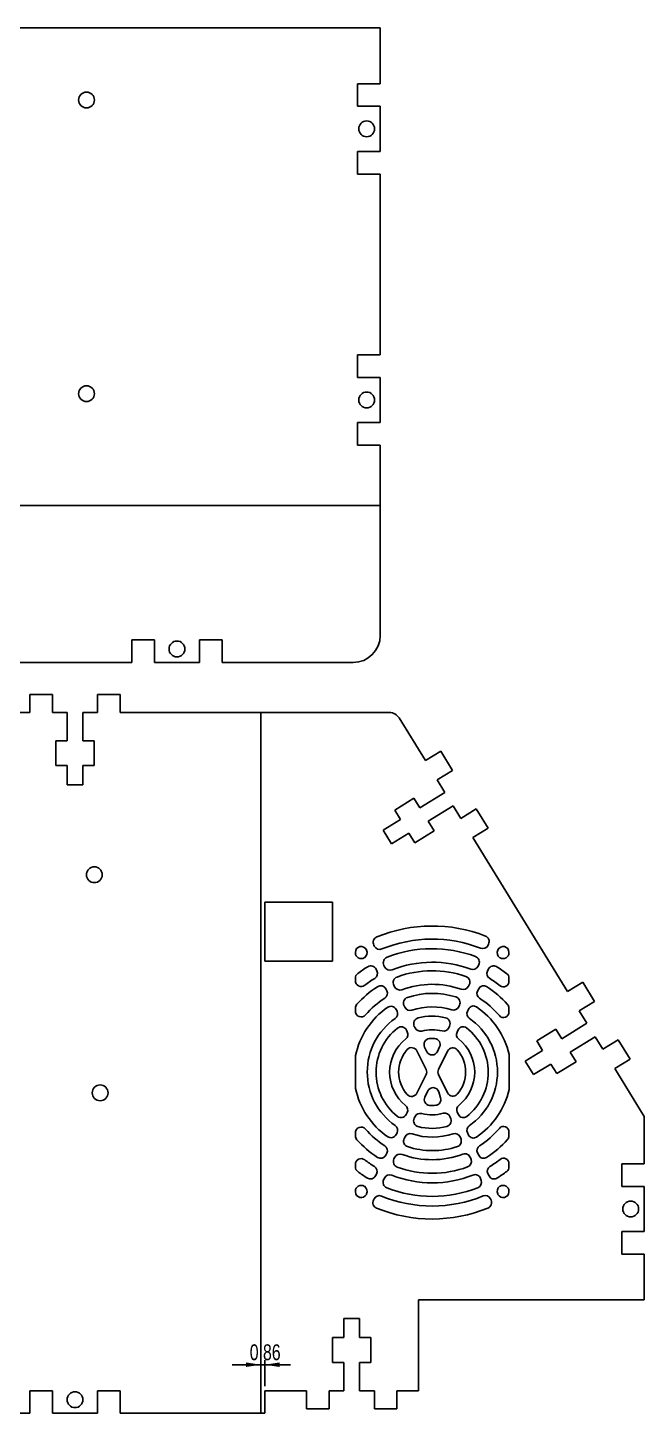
# Model space of a CAD drawing. Header units: millimetres. Extents: x -82 to 308, y -72 to 302.
# Drawn here: x 171.2 to 307.6, y -72.1 to 234.6 of the extents above; entities that cross this region are included whole.
import ezdxf

# ---------------------------------------------------------------- set-up
doc = ezdxf.new("R2010")
doc.units = ezdxf.units.MM
doc.layers.add('SLD-0', color=179, linetype='Continuous')
doc.styles.add('SLDTEXTSTYLE0', font='TXT', dxfattribs={"width": 0.75})
doc.dimstyles.new('SLDDIMSTYLE1', dxfattribs={"dimtxt": 3.5, "dimasz": 3.302, "dimexe": 0, "dimexo": 0.0625, "dimgap": 0.875, "dimtad": 1, "dimrnd": 1e-09, "dimdsep": 46, "dimtxsty": 'SLDTEXTSTYLE0', "dimsah": 1, "dimcen": 0.09, "dimadec": 0, "dimazin": 2, "dimtfac": 1, "dimtmove": 0, "dimatfit": 0, "dimfxl": 0, "dimfrac": 2, "dimtolj": 1, "dimtzin": 12, "dimarcsym": 0})

# ---------------------------------------------------------------- blocks, each defined once
blk = doc.blocks.new('_D_2')
at = {"layer": 'SLD-0'}
for p, q in [((222.77, -61.31), (216.42, -61.31)), ((223.63, -61.31), (222.77, -61.31)), ((223.63, -66.06), (223.63, -60.31)), ((223.63, -61.31), (229.36, -61.31))]:
    blk.add_line(p, q, dxfattribs=at)
for points in [[(222.77, -61.31), (219.47, -60.8), (219.47, -61.81)], [(223.63, -61.31), (226.94, -61.81), (226.94, -60.8)]]:
    blk.add_solid(points, dxfattribs=at)
at = {"layer": 'SLD-0', "insert": (220.31, -56.8), "char_height": 3.5, "attachment_point": 1, "style": 'SLDTEXTSTYLE0'}
blk.add_mtext('0.86', dxfattribs=at)

msp = doc.modelspace()

# ---------------------------------------------------------------- linework, layer by layer
at = {"layer": 'SLD-0', "color": 179, "linetype": 'Continuous', "lineweight": 25}
for p, q in [((249.188, 234.622), (32.188, 234.622)), ((249.188, 234.622), (249.188, 222.232)), ((244.188, 222.232), (244.188, 217.232)), ((249.188, 222.232), (244.188, 222.232)), ((249.188, 217.232), (244.188, 217.232)), ((249.188, 217.232), (249.188, 207.232)), ((244.188, 207.232), (244.188, 202.232)), ((249.188, 207.232), (244.188, 207.232)), ((244.188, 202.232), (249.188, 202.232)), ((249.188, 202.232), (249.188, 162.232)), ((244.188, 157.232), (244.188, 162.232)), ((244.188, 162.232), (249.188, 162.232)), ((249.188, 157.232), (244.188, 157.232)), ((249.188, 157.232), (249.188, 147.232)), ((244.188, 142.232), (244.188, 147.232)), ((244.188, 147.232), (249.188, 147.232)), ((249.188, 142.232), (244.188, 142.232)), ((249.188, 142.232), (249.188, 100.122)), ((194.188, 99.122), (194.188, 94.122)), ((199.188, 99.122), (194.188, 99.122)), ((199.188, 94.122), (199.188, 99.122)), ((209.188, 94.122), (209.188, 99.122)), ((209.188, 99.122), (214.188, 99.122)), ((214.188, 99.122), (214.188, 94.122)), ((87.188, 94.122), (194.188, 94.122)), ((199.188, 94.122), (209.188, 94.122)), ((214.188, 94.122), (243.188, 94.122)), ((171.634, 87.041), (176.634, 87.041)), ((171.634, 83.041), (171.634, 87.041)), ((176.634, 87.041), (176.634, 83.041)), ((186.634, 87.041), (191.634, 87.041)), ((186.634, 83.041), (186.634, 87.041)), ((191.634, 87.041), (191.634, 83.041)), ((64.634, 83.041), (171.634, 83.041)), ((176.634, 83.041), (179.884, 83.041)), ((179.884, 83.041), (179.884, 76.791)), ((183.384, 83.041), (186.634, 83.041)), ((183.384, 76.791), (183.384, 83.041)), ((191.634, 83.041), (251.236, 83.041)), ((253.366, 81.851), (259.181, 72.393)), ((177.384, 76.791), (177.384, 71.291)), ((179.884, 76.791), (177.384, 76.791)), ((185.884, 76.791), (183.384, 76.791)), ((185.884, 71.291), (185.884, 76.791)), ((259.181, 72.393), (262.589, 74.489)), ((262.589, 74.489), (265.208, 70.23)), ((177.384, 71.291), (179.884, 71.291)), ((179.884, 71.291), (179.884, 67.041)), ((183.384, 71.291), (185.884, 71.291)), ((183.384, 67.041), (183.384, 71.291)), ((265.208, 70.23), (261.8, 68.134)), ((261.8, 68.134), (263.503, 65.366)), ((179.884, 67.041), (183.384, 67.041)), ((263.503, 65.366), (257.966, 61.961)), ((256.656, 64.091), (252.397, 61.472)), ((252.397, 61.472), (253.707, 59.342)), ((257.966, 61.961), (256.656, 64.091)), ((259.799, 58.98), (265.336, 62.384)), ((265.336, 62.384), (267.038, 59.616)), ((267.038, 59.616), (270.446, 61.711)), ((270.446, 61.711), (273.065, 57.452)), ((253.707, 59.342), (249.873, 56.985)), ((261.109, 56.85), (259.799, 58.98)), ((249.873, 56.985), (251.707, 54.003)), ((251.707, 54.003), (255.54, 56.361)), ((255.54, 56.361), (256.849, 54.231)), ((256.849, 54.231), (261.109, 56.85)), ((273.065, 57.452), (269.657, 55.357)), ((269.657, 55.357), (290.61, 21.283)), ((223.634, 41.041), (238.634, 41.041)), ((223.634, 28.041), (223.634, 41.041)), ((238.634, 41.041), (238.634, 28.041)), ((247.879, 31.336), (247.756, 31.584)), ((273.17, 31.783), (273.05, 31.533)), ((238.634, 28.041), (223.634, 28.041)), ((243.682, 29.854), (243.682, 29.983)), ((246.118, 30.557), (246.168, 30.457)), ((275.192, 30.457), (275.241, 30.557)), ((277.678, 29.983), (277.678, 29.854)), ((248.259, 26.263), (248.451, 25.878)), ((250.167, 26.748), (249.999, 27.086)), ((271.009, 27.246), (270.847, 26.905)), ((272.922, 25.784), (273.186, 26.313)), ((243.682, 23.7), (243.682, 24.238)), ((250.456, 21.859), (250.648, 21.473)), ((252.361, 22.35), (252.192, 22.688)), ((268.898, 22.811), (268.735, 22.47)), ((270.725, 21.379), (270.99, 21.909)), ((277.682, 24.275), (277.682, 23.531)), ((290.61, 21.283), (294.017, 23.379)), ((294.017, 23.379), (296.636, 19.119)), ((296.636, 19.119), (293.229, 17.024)), ((243.682, 16.956), (243.682, 17.605)), ((252.721, 17.316), (252.908, 16.941)), ((254.616, 17.826), (254.452, 18.157)), ((266.738, 18.273), (266.576, 17.933)), ((268.488, 16.893), (268.754, 17.426)), ((277.682, 17.632), (277.682, 16.732)), ((293.229, 17.024), (294.931, 14.256)), ((254.987, 12.772), (255.182, 12.381)), ((256.902, 13.243), (256.73, 13.587)), ((264.53, 13.636), (264.365, 13.289)), ((266.192, 12.288), (266.46, 12.826)), ((288.085, 12.981), (283.826, 10.361)), ((289.394, 10.851), (288.085, 12.981)), ((294.931, 14.256), (289.394, 10.851)), ((283.826, 10.361), (285.135, 8.232)), ((291.228, 7.87), (296.765, 11.274)), ((296.765, 11.274), (298.467, 8.506)), ((298.467, 8.506), (301.874, 10.601)), ((301.874, 10.601), (304.493, 6.342)), ((243.682, 0.124), (243.682, 6.834)), ((257.285, 8.164), (259.335, 4.053)), ((259.531, 7.971), (259.012, 9.012)), ((262.339, 9.035), (261.843, 7.992)), ((262.085, 4.053), (264.113, 8.12)), ((277.732, 7.112), (277.732, -0.154)), ((285.135, 8.232), (281.302, 5.875)), ((292.537, 5.74), (291.228, 7.87)), ((304.493, 6.342), (301.086, 4.247)), ((281.302, 5.875), (283.135, 2.893)), ((283.135, 2.893), (286.968, 5.25)), ((286.968, 5.25), (288.278, 3.121)), ((288.278, 3.121), (292.537, 5.74)), ((301.086, 4.247), (307.634, -6.401)), ((259.335, 2.905), (257.285, -1.206)), ((264.113, -1.162), (262.085, 2.905)), ((259.066, -2.058), (259.748, -0.69)), ((262.126, -0.879), (262.55, -2.231)), ((255.141, -5.504), (254.946, -5.895)), ((266.501, -5.95), (266.232, -5.411)), ((256.716, -6.771), (256.911, -6.379)), ((264.696, -6.503), (264.83, -6.91)), ((307.634, -6.401), (307.634, -16.851)), ((243.682, -10.647), (243.682, -9.999)), ((252.908, -9.983), (252.721, -10.357)), ((254.487, -11.241), (254.675, -10.864)), ((266.927, -10.988), (267.066, -11.39)), ((268.754, -10.467), (268.488, -9.935)), ((277.682, -9.774), (277.682, -10.674)), ((250.648, -14.515), (250.456, -14.9)), ((270.99, -14.951), (270.725, -14.421)), ((243.682, -17.515), (243.682, -16.977)), ((252.227, -15.774), (252.419, -15.388)), ((269.16, -15.494), (269.297, -15.899)), ((277.682, -16.809), (277.682, -17.553)), ((302.634, -16.851), (302.634, -21.851)), ((307.634, -16.851), (302.634, -16.851)), ((248.361, -19.101), (248.169, -19.485)), ((249.935, -20.369), (250.127, -19.984)), ((271.39, -20.108), (271.528, -20.514)), ((273.276, -19.536), (273.012, -19.006)), ((243.682, -23.025), (243.682, -22.896)), ((246.168, -23.499), (246.118, -23.599)), ((275.241, -23.599), (275.192, -23.499)), ((277.678, -22.896), (277.678, -23.025)), ((302.634, -21.851), (307.634, -21.851)), ((307.634, -21.851), (307.634, -31.851)), ((247.69, -24.871), (247.827, -24.596)), ((273.595, -24.621), (273.722, -24.9)), ((302.634, -31.851), (302.634, -36.851)), ((307.634, -31.851), (302.634, -31.851)), ((302.634, -36.851), (307.634, -36.851)), ((307.634, -36.851), (307.634, -46.961)), ((257.634, -46.961), (257.634, -67.057)), ((307.634, -46.961), (257.634, -46.961)), ((241.134, -51.057), (241.134, -55.307)), ((244.634, -51.057), (241.134, -51.057)), ((244.634, -55.307), (244.634, -51.057)), ((238.634, -55.307), (238.634, -60.807)), ((241.134, -55.307), (238.634, -55.307)), ((247.134, -55.307), (244.634, -55.307)), ((247.134, -60.807), (247.134, -55.307)), ((238.634, -60.807), (241.134, -60.807)), ((241.134, -60.807), (241.134, -67.057)), ((244.634, -60.807), (247.134, -60.807)), ((244.634, -67.057), (244.634, -60.807)), ((171.634, -67.058), (171.634, -72.058)), ((176.634, -67.058), (171.634, -67.058)), ((176.634, -72.058), (176.634, -67.058)), ((186.634, -67.058), (186.634, -72.058)), ((191.634, -67.058), (186.634, -67.058)), ((191.634, -72.058), (191.634, -67.058)), ((223.634, -72.058), (223.634, -67.057)), ((223.634, -67.057), (232.884, -67.057)), ((232.884, -71.057), (232.884, -67.057)), ((237.884, -67.057), (237.884, -71.057)), ((241.134, -67.057), (237.884, -67.057)), ((247.884, -67.057), (244.634, -67.057)), ((247.884, -71.057), (247.884, -67.057)), ((252.884, -67.057), (252.884, -71.057)), ((257.634, -67.057), (252.884, -67.057)), ((171.634, -72.058), (64.634, -72.058)), ((186.634, -72.058), (176.634, -72.058)), ((223.634, -72.058), (191.634, -72.058)), ((237.884, -71.057), (232.884, -71.057)), ((252.884, -71.057), (247.884, -71.057))]:
    msp.add_line(p, q, dxfattribs=at)
at = {"layer": 'SLD-0'}
for p, q in [((32.188, 128.862), (249.188, 128.862)), ((222.774, -72.058), (222.774, 83.041))]:
    msp.add_line(p, q, dxfattribs=at)
at = {"layer": 'SLD-0', "color": 179, "linetype": 'Continuous', "lineweight": 25}
for centre in [(184.188, 218.622), (246.188, 212.232), (184.188, 153.622), (246.188, 152.232), (204.188, 97.122), (185.914, 47.142), (187.184, -1.118), (304.634, -26.851), (181.634, -69.058)]:
    msp.add_circle(centre, 1.75, dxfattribs=at)
for centre, radius, start, end in [((243.188, 100.122), 6, 270, 0), ((251.236, 80.541), 2.5, 31.58814, 90), ((260.68, 3.483), 32.311, 68.61089, 112.2739), ((244.967, 29.983), 1.286, 26.50397, 180), ((248.93, 32.169), 1.312, 112.2739, 206.50397), ((249.054, 31.921), 1.312, 206.50397, 292.23301), ((260.68, 3.479), 29.415, 68.65023, 112.23301), ((260.68, 3.361), 27.415, 69.49125, 111.35883), ((271.866, 32.097), 1.312, 248.65023, 334.54112), ((271.985, 32.347), 1.312, 334.54112, 68.61089), ((276.392, 29.983), 1.286, 360, 153.49603), ((244.967, 29.854), 1.286, 180, 300.78303), ((260.68, 3.479), 29.415, 120.67563, 120.78303), ((245.017, 29.884), 1.286, 300.67563, 26.50397), ((251.173, 27.671), 1.312, 111.35883, 206.50397), ((260.68, 3.361), 24.415, 69.56382, 111.28339), ((269.825, 27.81), 1.312, 334.54112, 69.49125), ((276.342, 29.884), 1.286, 153.49603, 239.32437), ((260.68, 3.479), 29.415, 59.21697, 59.32437), ((276.392, 29.854), 1.286, 239.21697, 0), ((244.967, 24.238), 1.286, 126.96566, 180), ((260.68, 3.361), 27.415, 121.29153, 126.96566), ((247.109, 25.689), 1.286, 26.50397, 121.29153), ((247.3, 25.305), 1.286, 301.37149, 26.50397), ((251.341, 27.333), 1.312, 206.50397, 291.28339), ((260.68, 3.479), 22.415, 70.52994, 110.27878), ((267.713, 23.375), 1.312, 334.54112, 70.52994), ((269.662, 27.469), 1.312, 249.56382, 334.54112), ((274, 25.246), 1.205, 153.49603, 238.67242), ((274.264, 25.775), 1.205, 58.7812, 153.49603), ((260.68, 3.361), 27.415, 52.93554, 58.7812), ((276.476, 24.275), 1.205, 0, 52.93554), ((244.967, 23.7), 1.286, 180, 307.68763), ((260.68, 3.479), 22.415, 122.57145, 138.04234), ((260.68, 3.361), 24.415, 121.37149, 127.68763), ((249.305, 21.285), 1.286, 26.50397, 122.57145), ((249.497, 20.899), 1.286, 302.69746, 26.50397), ((253.366, 23.274), 1.312, 110.27878, 206.50397), ((253.535, 22.935), 1.312, 206.50397, 290.16533), ((260.68, 3.479), 19.415, 70.63904, 110.16533), ((267.551, 23.033), 1.312, 250.63904, 334.54112), ((272.068, 21.372), 1.205, 57.52349, 153.49603), ((260.68, 3.479), 22.415, 41.85818, 57.52349), ((260.68, 3.361), 24.415, 51.93273, 58.67242), ((276.476, 23.531), 1.205, 231.93273, 0), ((244.967, 17.605), 1.286, 138.04234, 180), ((260.68, 3.479), 19.415, 122.69746, 139.37815), ((255.626, 18.742), 1.312, 108.51346, 206.50397), ((260.736, 3.479), 17.408, 72.58753, 108.51346), ((265.553, 18.837), 1.312, 334.54112, 72.58753), ((271.804, 20.841), 1.205, 153.49603, 237.35203), ((260.68, 3.479), 19.415, 39.99509, 57.35203), ((276.476, 17.632), 1.205, 0, 41.85818), ((244.967, 16.956), 1.286, 180, 319.37815), ((260.736, 3.479), 17.408, 124.64898, 167.98902), ((251.57, 16.742), 1.286, 26.50397, 124.64898), ((251.757, 16.367), 1.286, 304.82771, 26.50397), ((255.79, 18.412), 1.312, 206.50397, 288.28319), ((260.724, 3.479), 14.415, 72.73609, 108.28319), ((257.904, 14.172), 1.312, 104.47619, 206.50397), ((260.68, 3.422), 12.415, 76.10762, 104.47619), ((263.345, 14.2), 1.312, 334.54112, 76.10762), ((265.391, 18.497), 1.312, 252.73609, 334.54112), ((269.566, 16.355), 1.205, 153.49603, 235.52035), ((269.832, 16.888), 1.205, 55.8491, 153.49603), ((260.724, 3.479), 14.415, 304.47965, 55.52035), ((260.736, 3.479), 17.408, 12.95656, 55.8491), ((276.476, 16.732), 1.205, 219.99509, 360), ((260.724, 3.479), 14.415, 124.82771, 235.17192), ((260.68, 3.422), 12.415, 127.94818, 231.7854), ((253.836, 12.198), 1.286, 26.50397, 127.94818), ((254.031, 11.807), 1.286, 308.4125, 26.50397), ((258.076, 13.828), 1.312, 206.50397, 284.04772), ((260.68, 3.422), 9.415, 76.51918, 104.04772), ((263.18, 13.853), 1.312, 256.51918, 334.54112), ((267.27, 11.75), 1.205, 153.49603, 231.6418), ((267.539, 12.288), 1.205, 52.27377, 153.49603), ((260.68, 3.422), 12.415, 307.99052, 52.27377), ((260.68, 3.422), 9.415, 128.4125, 231.30995), ((260.162, 9.586), 1.286, 94.8407, 206.50397), ((260.68, 3.479), 7.415, 85.33618, 94.8407), ((261.178, 9.587), 1.286, 334.54112, 85.33618), ((260.68, 3.422), 9.415, 308.63781, 51.6418), ((244.967, 6.834), 1.286, 167.98902, 180), ((260.68, 3.479), 7.415, 137.8761, 222.1239), ((256.134, 7.59), 1.286, 26.50397, 137.8761), ((260.682, 8.545), 1.286, 206.50397, 334.54112), ((265.264, 7.546), 1.286, 41.57756, 153.49603), ((260.68, 3.479), 7.415, 318.42244, 41.57756), ((276.527, 7.112), 1.205, 0, 12.95656), ((258.184, 3.479), 1.286, 333.49603, 26.50397), ((263.236, 3.479), 1.286, 153.49603, 206.50397), ((244.967, 0.124), 1.286, 180, 192.01098), ((260.899, -1.264), 1.286, 17.40356, 153.49603), ((260.736, 3.479), 17.408, 192.01098, 235.35054), ((256.134, -0.632), 1.286, 222.1239, 333.49603), ((260.217, -2.632), 1.286, 153.49603, 265.67017), ((261.323, -2.616), 1.286, 276.02625, 17.40356), ((265.264, -0.588), 1.286, 206.50397, 318.42244), ((260.736, 3.479), 17.408, 304.1509, 347.04344), ((276.527, -0.154), 1.205, 347.04344, 360), ((253.795, -5.322), 1.286, 231.7854, 333.49603), ((253.991, -4.93), 1.286, 333.49603, 51.30995), ((258.062, -6.953), 1.286, 75.84087, 153.49603), ((260.68, 3.422), 9.415, 255.84087, 285.14127), ((260.68, 3.479), 7.415, 265.67017, 276.02625), ((263.475, -6.907), 1.286, 18.29421, 105.14127), ((267.311, -4.873), 1.205, 128.63781, 206.50397), ((267.579, -5.412), 1.205, 206.50397, 307.99052), ((244.968, -9.999), 1.286, 40.62272, 180), ((260.68, 3.479), 19.415, 220.62272, 237.30225), ((251.757, -9.409), 1.286, 333.49603, 55.17192), ((257.867, -7.345), 1.286, 153.49603, 255.35904), ((260.68, 3.422), 12.415, 255.35904, 285.26265), ((263.609, -7.314), 1.286, 285.26265, 18.29421), ((269.566, -9.397), 1.205, 124.47965, 206.50397), ((260.68, 3.479), 19.415, 302.64797, 320.00491), ((276.476, -9.774), 1.205, 0, 140.00491), ((244.968, -10.647), 1.286, 180, 221.95778), ((260.68, 3.479), 22.415, 221.95778, 237.42819), ((251.57, -9.783), 1.286, 235.35054, 333.49603), ((255.638, -11.815), 1.286, 153.49603, 251.56257), ((255.826, -11.438), 1.286, 71.82187, 153.49603), ((260.724, 3.479), 14.415, 251.82187, 288.52203), ((265.712, -11.408), 1.286, 19.06848, 108.52203), ((265.85, -11.81), 1.286, 288.49416, 19.06848), ((269.832, -9.93), 1.205, 206.50397, 304.1509), ((260.68, 3.479), 22.415, 302.47651, 318.14182), ((276.476, -10.674), 1.205, 318.14182, 0), ((249.305, -14.326), 1.286, 237.42819, 333.49603), ((249.497, -13.941), 1.286, 333.49603, 57.30225), ((253.57, -15.962), 1.286, 69.91166, 153.49603), ((260.68, 3.479), 19.415, 249.91166, 290.53755), ((260.736, 3.479), 17.408, 251.56257, 288.49416), ((267.942, -15.906), 1.286, 18.69785, 110.53755), ((271.804, -13.883), 1.205, 122.64797, 206.50397), ((272.068, -14.414), 1.205, 206.50397, 302.47651), ((244.968, -16.977), 1.286, 52.3129, 180), ((244.968, -17.515), 1.286, 180, 233.03446), ((260.68, 3.361), 24.415, 232.3129, 238.39303), ((247.21, -18.527), 1.286, 333.49603, 58.39303), ((253.377, -16.348), 1.286, 153.49603, 249.78117), ((260.68, 3.479), 22.415, 249.78117, 290.50027), ((268.079, -16.312), 1.286, 290.50027, 18.69785), ((274.09, -18.468), 1.205, 121.56354, 206.50397), ((260.68, 3.361), 24.415, 301.56354, 308.06727), ((276.476, -16.809), 1.205, 0, 128.06727), ((276.476, -17.553), 1.205, 307.06446, 0), ((260.68, 3.361), 27.415, 233.03446, 238.47684), ((247.018, -18.912), 1.286, 238.47684, 333.49603), ((251.086, -20.942), 1.286, 153.49603, 248.4592), ((251.278, -20.558), 1.286, 68.54207, 153.49603), ((260.68, 3.361), 24.415, 248.54207, 291.67627), ((270.172, -20.522), 1.286, 18.77494, 111.67627), ((270.31, -20.928), 1.286, 291.6287, 18.77494), ((274.354, -18.998), 1.205, 206.50397, 301.44942), ((260.68, 3.361), 27.415, 301.44942, 307.06446), ((244.967, -22.896), 1.286, 59.21697, 180), ((244.967, -23.025), 1.286, 180, 333.49603), ((260.68, 3.479), 29.415, 239.21697, 239.32437), ((245.017, -22.926), 1.286, 333.49603, 59.32437), ((248.978, -25.17), 1.286, 67.78259, 153.49603), ((260.68, 3.479), 29.661, 247.78259, 292.30322), ((260.68, 3.361), 27.415, 248.4592, 291.6287), ((272.424, -25.152), 1.286, 24.42472, 112.30322), ((276.342, -22.926), 1.286, 120.67563, 206.50397), ((276.392, -23.025), 1.286, 206.50397, 0), ((260.68, 3.479), 29.415, 300.67563, 300.78303), ((276.392, -22.896), 1.286, 0, 120.78303), ((248.841, -25.445), 1.286, 153.49603, 247.74313), ((260.68, 3.483), 32.543, 247.74313, 292.32135), ((272.551, -25.432), 1.286, 292.32135, 24.42472)]:
    msp.add_arc(centre, radius, start, end, dxfattribs=at)

# ---------------------------------------------------------------- dimensions: what is measured, and where the dimension line sits
at = {"layer": 'SLD-0'}
dim = msp.add_linear_dim(base=(222.774, -61.307), p1=(223.634, -67.057), p2=(222.774, -72.058), dimstyle='SLDDIMSTYLE1', dxfattribs=at)
dim.commit()
dim.dimension.update_dxf_attribs({"geometry": '_D_2', "text_midpoint": (224.833, -61.307), "dimtype": 160})

doc.saveas('drawing.dxf')
